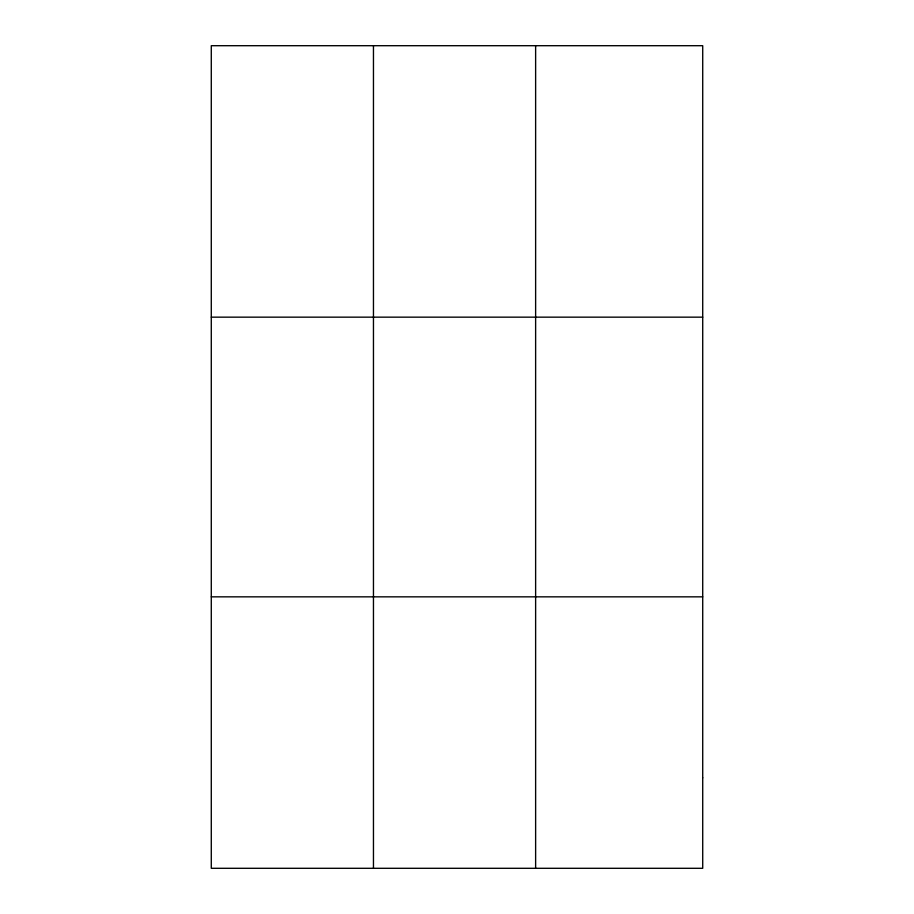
<?xml version="1.0" encoding="UTF-8"?>
<svg xmlns="http://www.w3.org/2000/svg" width="914" height="914" viewBox="0 0 914 914"><rect width="100%" height="100%" fill="white"/><g stroke="black" fill="none" stroke-linecap="round" stroke-linejoin="round"><path stroke-width="1.37" d="M373.46 868.3L373.46 45.7M535.627 868.3L535.627 45.7M211.283 317.158L702.717 317.158M211.283 596.842L702.717 596.842M702.717 777.814L702.717 868.3L211.283 868.3L211.283 45.7L702.717 45.7L702.717 777.814"/></g></svg>
